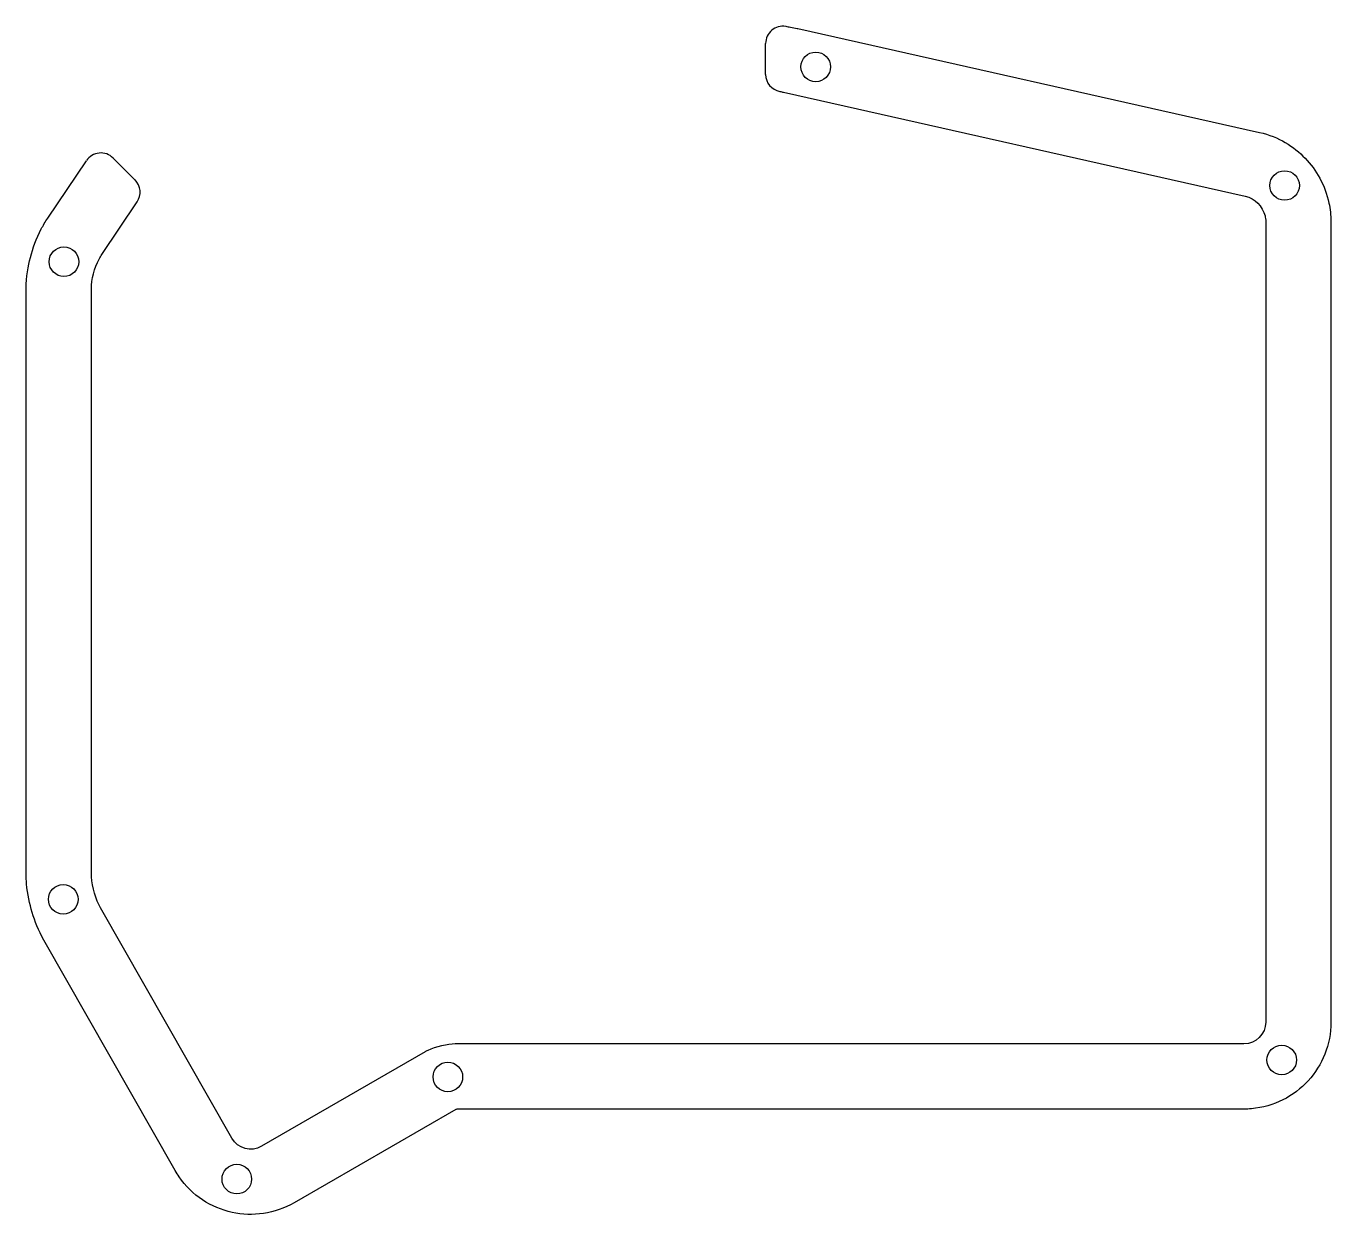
# Model space of a CAD drawing. Header units: millimetres. Extents: x 1247 to 1397, y -129 to 8.
import ezdxf

# ---------------------------------------------------------------- set-up
doc = ezdxf.new("R2010")
doc.units = ezdxf.units.MM
doc.layers.get('0').update_dxf_attribs({"linetype": 'CONTINUOUS'})

msp = doc.modelspace()

# ---------------------------------------------------------------- linework, layer by layer
for p, q in [((1335.87, 7.28), (1388.99, -4.67)), ((1332.17, 2.01), (1332.17, 5.56)), ((1334.23, -0.04), (1387.34, -11.98)), ((1249.59, -14.52), (1254.04, -7.92)), ((1259.64, -10.14), (1257.11, -7.62)), ((1255.81, -18.71), (1259.88, -12.67)), ((1389.69, -14.91), (1389.69, -107.01)), ((1397.19, -14.91), (1397.19, -107.01)), ((1247.11, -89.89), (1247.11, -22.65)), ((1254.61, -89.89), (1254.61, -22.65)), ((1270.78, -120.37), (1255.66, -93.87)), ((1264.27, -124.09), (1249.15, -97.59)), ((1387.19, -109.51), (1296.47, -109.51)), ((1292.99, -110.44), (1274.19, -121.29)), ((1296.53, -117.06), (1277.94, -127.79)), ((1387.19, -117.01), (1296.72, -117.01))]:
    msp.add_line(p, q)
for centre in [(1337.93, 2.87), (1391.86, -10.77), (1251.46, -19.54), (1251.38, -92.88), (1391.53, -111.36), (1295.62, -113.31), (1271.34, -125.06)]:
    msp.add_circle(centre, 1.7)
for centre, start, end in [((1334.17, 5.56), 81.0579, 180), ((1334.17, 2.01), 180, 259.3674), ((1255.7, -9.03), 45, 146.0242), ((1258.22, -11.55), -33.9758, 45)]:
    msp.add_arc(centre, 2, start, end)
for points, knots in [([(1334.48, 7.54), (1334.66, 7.51), (1334.85, 7.48), (1335.03, 7.45), (1335.28, 7.4), (1335.54, 7.35), (1335.79, 7.29), (1335.82, 7.29), (1335.85, 7.28), (1335.87, 7.28), (1335.87, 7.28), (1335.87, 7.28), (1335.87, 7.28)], [0.7585906, 0.7585906, 0.7585906, 0.7585906, 0.8561165, 0.8561165, 0.8561165, 0.9879534, 0.9879534, 0.9879534, 1.0008141, 1.0008141, 1.0008141, 1.0013025, 1.0013025, 1.0013025, 1.0013025]), ([(1333.8, 0.05), (1333.95, 0.02), (1334.09, -0.01), (1334.23, -0.04), (1334.23, -0.04), (1334.23, -0.04), (1334.23, -0.04)], [0.8808805, 0.8808805, 0.8808805, 0.8808805, 1, 1, 1, 1.0000814, 1.0000814, 1.0000814, 1.0000814]), ([(1388.99, -4.67), (1391.17, -5.15), (1392.94, -6.31), (1394.21, -7.63), (1395.51, -8.98), (1396.53, -10.74), (1396.96, -12.79), (1397.1, -13.46), (1397.19, -14.17), (1397.19, -14.91)], [0.0003059, 0.0003059, 0.0003059, 0.0003059, 0.4252412, 0.4252412, 0.4252412, 0.8613923, 0.8613923, 0.8613923, 1, 1, 1, 1]), ([(1387.34, -11.98), (1388.46, -12.23), (1389.34, -13.17), (1389.61, -14.26), (1389.66, -14.47), (1389.69, -14.69), (1389.69, -14.91)], [0.0000655, 0.0000655, 0.0000655, 0.0000655, 0.8390815, 0.8390815, 0.8390815, 1, 1, 1, 1]), ([(1247.11, -22.65), (1247.11, -21.25), (1247.34, -20.05), (1247.6, -19.05), (1247.89, -17.97), (1248.28, -16.87), (1248.85, -15.77), (1249.06, -15.38), (1249.3, -14.95), (1249.59, -14.52)], [0, 0, 0, 0, 0.415553, 0.415553, 0.415553, 0.849435, 0.849435, 0.849435, 1, 1, 1, 1]), ([(1254.61, -22.65), (1254.61, -21.59), (1254.98, -20.25), (1255.51, -19.23), (1255.6, -19.04), (1255.7, -18.87), (1255.81, -18.71)], [0, 0, 0, 0, 0.846325, 0.846325, 0.846325, 1, 1, 1, 1]), ([(1249.15, -97.59), (1248.5, -96.45), (1248.1, -95.36), (1247.82, -94.41), (1247.51, -93.39), (1247.27, -92.29), (1247.16, -91.1), (1247.13, -90.73), (1247.11, -90.33), (1247.11, -89.89)], [0.0005082, 0.0005082, 0.0005082, 0.0005082, 0.4228516, 0.4228516, 0.4228516, 0.8642771, 0.8642771, 0.8642771, 1, 1, 1, 1]), ([(1255.66, -93.87), (1255.12, -92.92), (1254.71, -91.48), (1254.62, -90.31), (1254.61, -90.16), (1254.61, -90.02), (1254.61, -89.89)], [0.0000739, 0.0000739, 0.0000739, 0.0000739, 0.8897928, 0.8897928, 0.8897928, 1, 1, 1, 1]), ([(1397.19, -107.01), (1397.19, -109.59), (1396.19, -111.97), (1394.57, -113.75), (1392.93, -115.55), (1390.63, -116.75), (1388.05, -116.97), (1387.76, -117), (1387.47, -117.01), (1387.19, -117.01)], [0, 0, 0, 0, 0.470079, 0.470079, 0.470079, 0.947297, 0.947297, 0.947297, 1, 1, 1, 1]), ([(1296.47, -109.51), (1295.62, -109.51), (1294.19, -109.85), (1293.3, -110.28), (1293.19, -110.33), (1293.08, -110.39), (1292.99, -110.44), (1292.99, -110.44), (1292.99, -110.44), (1292.99, -110.44)], [0, 0, 0, 0, 0.888379, 0.888379, 0.888379, 1, 1, 1, 1.000038, 1.000038, 1.000038, 1.000038]), ([(1296.72, -117.01), (1296.66, -117.02), (1296.6, -117.04), (1296.59, -117.04), (1296.58, -117.04), (1296.56, -117.05), (1296.53, -117.06)], [0.3549589, 0.3549589, 0.3549589, 0.3549589, 0.5318447, 0.5318447, 0.5318447, 0.6307287, 0.6307287, 0.6307287, 0.6307287]), ([(1277.94, -127.79), (1275.71, -129.07), (1273.15, -129.41), (1270.8, -128.89), (1268.39, -128.36), (1266.18, -126.94), (1264.71, -124.79), (1264.55, -124.56), (1264.41, -124.33), (1264.27, -124.09), (1264.27, -124.09), (1264.27, -124.09), (1264.27, -124.09)], [0.000137, 0.000137, 0.000137, 0.000137, 0.468509, 0.468509, 0.468509, 0.949629, 0.949629, 0.949629, 1, 1, 1, 1.000144, 1.000144, 1.000144, 1.000144])]:
    msp.add_open_spline(points, degree=3, knots=knots)
for points in [[(1389.69, -107.01), (1389.69, -108.38), (1388.56, -109.51), (1387.19, -109.51)], [(1274.19, -121.29), (1273, -121.98), (1271.46, -121.56), (1270.78, -120.37)]]:
    msp.add_open_spline(points, degree=3)

doc.saveas('drawing.dxf')
